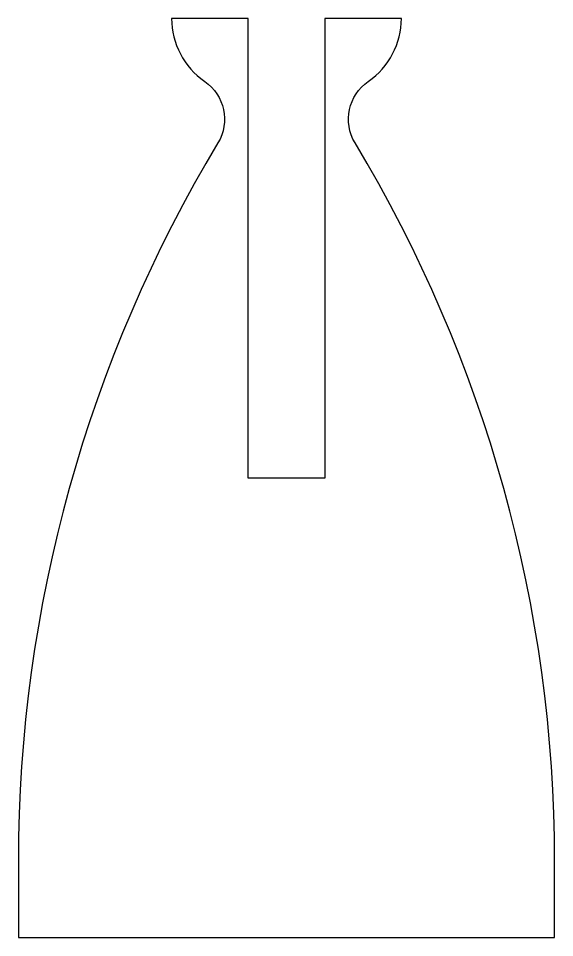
# Model space of a CAD drawing. Header units: millimetres. Extents: x 0 to 35, y 0 to 60.
import ezdxf

# ---------------------------------------------------------------- set-up
doc = ezdxf.new("R2010")
doc.units = ezdxf.units.MM

msp = doc.modelspace()

# ---------------------------------------------------------------- linework, layer by layer
msp.add_lwpolyline([(22.84, 55.885, 0.246482), (25, 60), (20, 60), (20, 30), (15, 30), (15, 60), (10, 60, 0.246482), (12.16, 55.885, -0.396173), (13.025, 51.868, 0.136374), (0, 5), (0, 0), (35, 0), (35, 5, 0.136374), (21.975, 51.868, -0.396173)], format="xyb", close=True)

doc.saveas('drawing.dxf')
